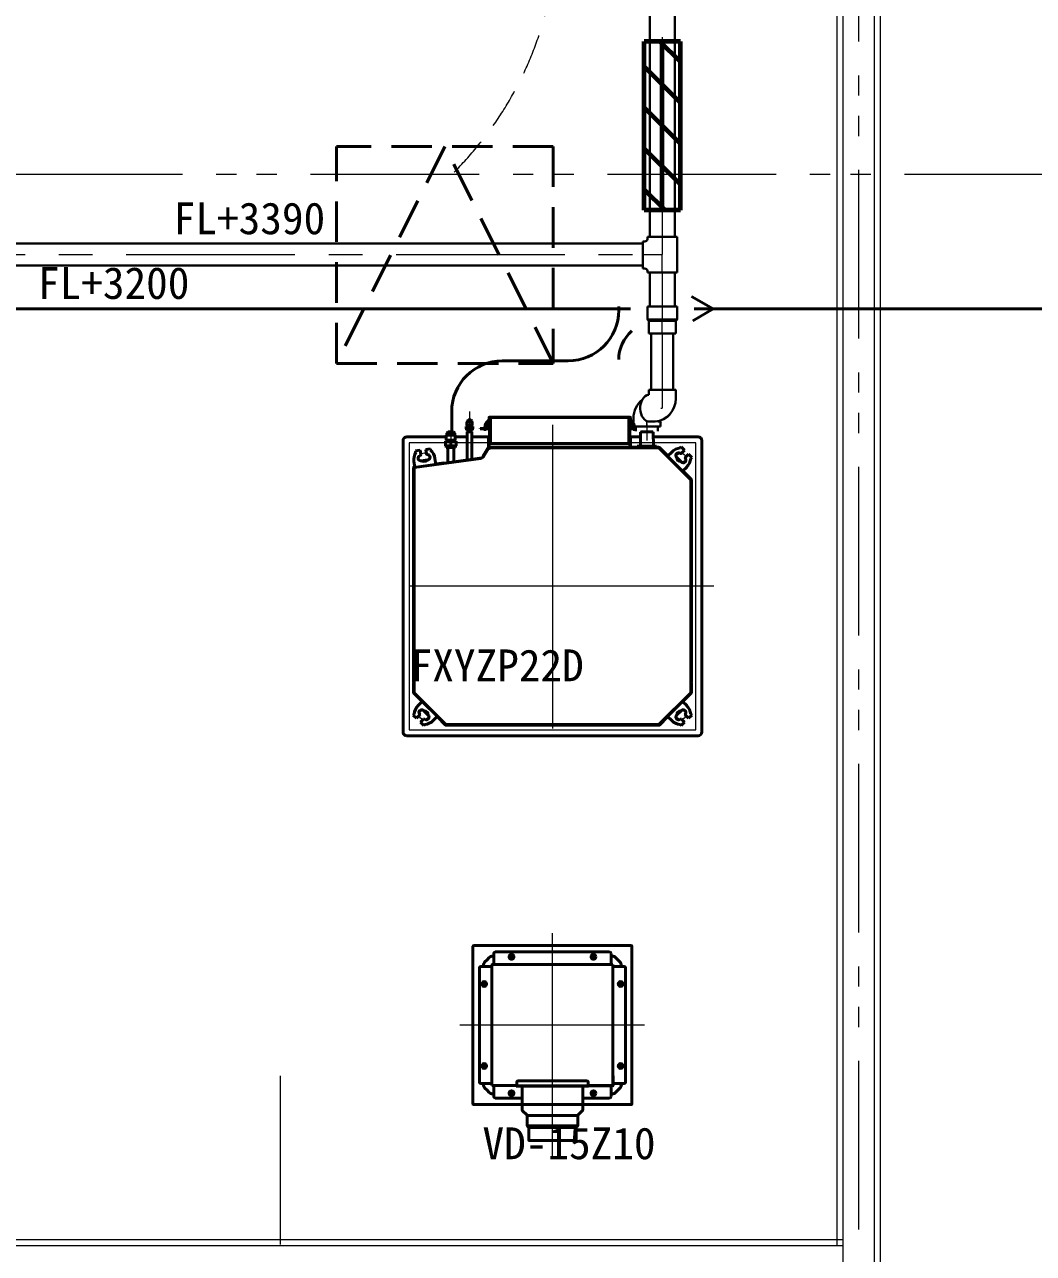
# Model space of a CAD drawing. Units: millimetres at full size. Extents: x -22551 to 92397, y -19340 to 14894.
# Drawn here: x -16369 to -14276, y -3469 to -921 of the extents above; entities that cross this region are included whole.
import ezdxf
from ezdxf.enums import TextEntityAlignment as Align

# ---------------------------------------------------------------- set-up
doc = ezdxf.new("R2010")
doc.units = ezdxf.units.MM
doc.header["$LTSCALE"] = 70
for name, pattern in [('CHAIN1', [8, 5, -1, 1, -1]), ('CHAIN2', [12, 9, -1, 1, -1]), ('DASHED1', [1.8, 1.2, -0.6]), ('DASHED2', [3, 2, -1]), ('DOUBLE_CHAIN1', [8.8, 5, -1, 0.6, -0.6, 0.6, -1]), ('DOUBLE_CHAIN2', [12.8, 9, -1, 0.6, -0.6, 0.6, -1])]:
    doc.linetypes.add(name, pattern=pattern)
for name, color, linetype, lineweight in [('1-6_配管－冷媒：冷媒配管用銅管', 5, 'Continuous', 40), ('2-0_通芯', 7, 'Continuous', 15), ('3-F_スリーブ', 1, 'Continuous', 60), ('7-C_配管－ドレン５：耐火二層管', 2, 'Continuous', 30), ('9-0_無題1', 5, 'Continuous', 40), ('9-1_無題2', 5, 'DASHED1', 40)]:
    doc.layers.add(name, color=color, linetype=linetype, lineweight=lineweight)
doc.styles.add('ＭＳ ゴシック', font='')
doc.styles.get('ＭＳ ゴシック').set_extended_font_data('MS Gothic')

# ---------------------------------------------------------------- blocks, each defined once
blk = doc.blocks.new('グループ部品-55')
at = {"layer": '9-1_無題2'}
for p, q in [((-15721.55, -1623.56), (-15721.55, -1173.56)), ((-15271.55, -1173.56), (-15721.55, -1173.56)), ((-15271.55, -1173.56), (-15271.55, -1623.56)), ((-15721.55, -1623.56), (-15271.55, -1623.56))]:
    blk.add_line(p, q, dxfattribs=at)
blk = doc.blocks.new('グループ部品-56')
at = {"layer": '9-1_無題2'}
for p, q in [((-15496.55, -1173.56), (-15721.55, -1623.56)), ((-15271.55, -1623.56), (-15496.55, -1173.56))]:
    blk.add_line(p, q, dxfattribs=at)
blk.add_blockref('グループ部品-55', (0, 0), dxfattribs=at)
blk = doc.blocks.new('グループ部品-57')
at = {"layer": '9-0_無題1', "color": 4, "linetype": 'CHAIN1', "lineweight": 9}
for p, q in [((-15445.39, -1723.2), (-15445.39, -1758.2)), ((-15484.39, -1748.2), (-15484.39, -1783.2)), ((-15077.39, -1748.2), (-15077.39, -1783.2))]:
    blk.add_line(p, q, dxfattribs=at)
at = {"layer": '9-0_無題1'}
for p, q in [((-15452.39, -1754.43), (-15452.39, -1758.97)), ((-15450.94, -1744.7), (-15450.94, -1751.7)), ((-15439.84, -1744.7), (-15450.94, -1744.7)), ((-15439.84, -1751.7), (-15450.94, -1751.7)), ((-15446.95, -1753.7), (-15450.83, -1753.7)), ((-15448.14, -1740.7), (-15449.89, -1742.45)), ((-15440.89, -1742.45), (-15449.89, -1742.45)), ((-15449.89, -1742.45), (-15449.89, -1744.7)), ((-15449.89, -1751.7), (-15449.89, -1753.7)), ((-15442.64, -1740.7), (-15448.14, -1740.7)), ((-15445.39, -1754.43), (-15446.95, -1753.7)), ((-15445.39, -1754.43), (-15445.39, -1758.97)), ((-15439.95, -1753.7), (-15443.83, -1753.7)), ((-15440.89, -1742.45), (-15442.64, -1740.7)), ((-15440.89, -1744.7), (-15440.89, -1742.45)), ((-15440.89, -1753.7), (-15440.89, -1751.7)), ((-15438.39, -1754.43), (-15439.95, -1753.7)), ((-15439.84, -1751.7), (-15439.84, -1744.7)), ((-15438.39, -1754.43), (-15438.39, -1758.97)), ((-15423.39, -1758.3), (-15413.09, -1758.3)), ((-15423.39, -1758.9), (-15423.39, -1758.3)), ((-15413.6, -1757.7), (-15413.6, -1754.3)), ((-15413.6, -1754.3), (-15407.69, -1754.3)), ((-15412.99, -1754.3), (-15412.99, -1751.43)), ((-15412.99, -1758.31), (-15404, -1758.31)), ((-15411.06, -1746.77), (-15405.87, -1741.58)), ((-15408.3, -1756.3), (-15408.3, -1754.3)), ((-15408.3, -1757.7), (-15408.3, -1756.3)), ((-15407.69, -1744.64), (-15407.69, -1755.1)), ((-15407.69, -1757.1), (-15407.69, -1755.1)), ((-15407.09, -1757.1), (-15407.69, -1757.1)), ((-15407.09, -1744.64), (-15407.09, -1755.1)), ((-15407.09, -1755.1), (-15407.09, -1757.1)), ((-15407.09, -1757.1), (-15407.09, -1757.7)), ((-15406.39, -1742.95), (-15405.44, -1742)), ((-15404.99, -1739.46), (-15404.99, -1735.7)), ((-15112.39, -1735.1), (-15404.39, -1735.1)), ((-15404.39, -1735.7), (-15404.39, -1757.7)), ((-15112.39, -1735.7), (-15404.39, -1735.7)), ((-15404.39, -1739.3), (-15404, -1739.3)), ((-15404.39, -1739.3), (-15404.39, -1739.3)), ((-15404, -1754.7), (-15404.39, -1754.7)), ((-15404.39, -1754.7), (-15404.39, -1754.7)), ((-15404, -1778.6), (-15404, -1735.7)), ((-15403.39, -1788.9), (-15403.39, -1735.7)), ((-15402.19, -1789.5), (-15402.19, -1737.7)), ((-15114.59, -1790.1), (-15114.59, -1737.7)), ((-15112.78, -1735.7), (-15112.78, -1797.2)), ((-15112.39, -1757.7), (-15112.39, -1735.7)), ((-15111.79, -1735.7), (-15111.79, -1739.46)), ((-15111.78, -1758.31), (-15103.78, -1758.31)), ((-15110.39, -1742.95), (-15111.33, -1742)), ((-15109.97, -1742.52), (-15110.91, -1741.58)), ((-15109.97, -1742.52), (-15108.21, -1744.28)), ((-15109.69, -1755.1), (-15109.69, -1744.64)), ((-15109.69, -1757.1), (-15109.69, -1755.1)), ((-15109.09, -1757.1), (-15109.69, -1757.1)), ((-15109.69, -1757.7), (-15109.69, -1757.1)), ((-15109.09, -1755.1), (-15109.09, -1744.64)), ((-15109.09, -1755.1), (-15109.09, -1757.1)), ((-15109.09, -1757.1), (-15109.09, -1757.7)), ((-15109.08, -1754.3), (-15103.18, -1754.3)), ((-15109.08, -1756.3), (-15109.08, -1754.3)), ((-15109.08, -1757.7), (-15109.08, -1756.3)), ((-15108.48, -1754.3), (-15108.48, -1756.3)), ((-15108.48, -1756.3), (-15108.48, -1757.7)), ((-15105.72, -1746.77), (-15108.21, -1744.28)), ((-15103.79, -1751.43), (-15103.79, -1754.3)), ((-15103.18, -1754.3), (-15103.18, -1757.7)), ((-15583.39, -1783.7), (-15583.39, -2387.7)), ((-15493.64, -1775.7), (-15575.39, -1775.7)), ((-15475.14, -1772.2), (-15493.64, -1772.2)), ((-15493.64, -1772.2), (-15493.64, -1782.7)), ((-15475.14, -1782.7), (-15493.64, -1782.7)), ((-15489.89, -1765.7), (-15492.64, -1768.45)), ((-15476.14, -1768.45), (-15492.64, -1768.45)), ((-15492.64, -1768.45), (-15492.64, -1772.2)), ((-15492.64, -1782.7), (-15492.64, -1784.7)), ((-15478.89, -1765.7), (-15489.89, -1765.7)), ((-15476.14, -1768.45), (-15478.89, -1765.7)), ((-15476.14, -1772.2), (-15476.14, -1768.45)), ((-15476.14, -1784.7), (-15476.14, -1782.7)), ((-15475.14, -1782.7), (-15475.14, -1772.2)), ((-15450.14, -1775.7), (-15475.14, -1775.7)), ((-15452.39, -1758.97), (-15450.83, -1759.7)), ((-15451.74, -1759.7), (-15451.74, -1761.7)), ((-15439.04, -1761.7), (-15451.74, -1761.7)), ((-15450.83, -1759.7), (-15446.95, -1759.7)), ((-15448.56, -1763.7), (-15450.14, -1765.7)), ((-15440.64, -1765.7), (-15450.14, -1765.7)), ((-15450.14, -1765.7), (-15450.14, -1823.72)), ((-15448.56, -1761.7), (-15448.56, -1763.7)), ((-15442.21, -1763.7), (-15448.56, -1763.7)), ((-15445.39, -1758.97), (-15443.83, -1759.7)), ((-15443.83, -1759.7), (-15439.95, -1759.7)), ((-15442.21, -1763.7), (-15442.21, -1761.7)), ((-15440.64, -1765.7), (-15442.21, -1763.7)), ((-15440.64, -1822.39), (-15440.64, -1765.7)), ((-15403.39, -1775.7), (-15440.64, -1775.7)), ((-15439.04, -1761.7), (-15439.04, -1759.32)), ((-15423.39, -1758.9), (-15415.98, -1758.9)), ((-15414.56, -1758.9), (-15415.98, -1758.9)), ((-15415.59, -1758.9), (-15415.59, -1760.3)), ((-15411.19, -1760.3), (-15415.59, -1760.3)), ((-15414.56, -1758.9), (-15404, -1758.9)), ((-15411.19, -1760.3), (-15411.19, -1758.9)), ((-15405.99, -1777.31), (-15404.99, -1777.31)), ((-15405.99, -1779.31), (-15405.99, -1777.31)), ((-15405.99, -1796.58), (-15405.99, -1779.31)), ((-15404.39, -1777.31), (-15404.99, -1777.31)), ((-15404.99, -1777.31), (-15404.99, -1779.31)), ((-15404.99, -1796.58), (-15404.99, -1779.31)), ((-15404.39, -1779.31), (-15404.39, -1777.31)), ((-15403.39, -1778.6), (-15404.39, -1778.6)), ((-15404.39, -1796.86), (-15404.39, -1779.31)), ((-15404, -1763.5), (-15403.4, -1763.5)), ((-15404, -1770.2), (-15403.4, -1770.2)), ((-15112.78, -1758.9), (-15101.19, -1758.9)), ((-15092.89, -1775.7), (-15112.78, -1775.7)), ((-15112.78, -1777.6), (-15111.79, -1777.6)), ((-15111.79, -1797.1), (-15111.79, -1777.6)), ((-15105.59, -1758.9), (-15105.59, -1760.3)), ((-15105.59, -1760.3), (-15101.19, -1760.3)), ((-15101.19, -1760.3), (-15101.19, -1758.9)), ((-15090.57, -1775.7), (-15092.89, -1775.7)), ((-14971.39, -1775.7), (-15061.89, -1775.7)), ((-14963.39, -2387.7), (-14963.39, -1783.7)), ((-15547.87, -1803.71), (-15557.28, -1805.03)), ((-15556.91, -1807.66), (-15557.28, -1805.03)), ((-15547.87, -1803.71), (-15546.64, -1812.49)), ((-15526.58, -1800.72), (-15535.99, -1802.04)), ((-15534.76, -1810.82), (-15535.99, -1802.04)), ((-15526.21, -1803.35), (-15526.58, -1800.72)), ((-15495.39, -1784.7), (-15484.39, -1784.7)), ((-15495.39, -1784.7), (-15495.39, -1794.7)), ((-15484.39, -1794.7), (-15495.39, -1794.7)), ((-15493.94, -1794.7), (-15493.94, -1797.7)), ((-15474.84, -1797.7), (-15493.94, -1797.7)), ((-15490.74, -1797.7), (-15490.74, -1829.28)), ((-15484.39, -1784.7), (-15484.39, -1794.7)), ((-15484.39, -1784.7), (-15473.39, -1784.7)), ((-15473.39, -1794.7), (-15484.39, -1794.7)), ((-15478.04, -1827.49), (-15478.04, -1797.7)), ((-15474.84, -1797.7), (-15474.84, -1794.7)), ((-15473.39, -1784.7), (-15473.39, -1794.7)), ((-15417.7, -1818.2), (-15405.79, -1798.2)), ((-15416.08, -1813.53), (-15405.99, -1796.58)), ((-15415.44, -1815.58), (-15408.3, -1803.59)), ((-15408.3, -1803.58), (-15408.3, -1803.59)), ((-15405.13, -1797.09), (-15405.79, -1798.2)), ((-15052.43, -1798.2), (-15405.79, -1798.2)), ((-15405.07, -1798.2), (-15404.47, -1797.16)), ((-15403.39, -1789.5), (-15403.39, -1788.9)), ((-15402.79, -1788.9), (-15403.39, -1788.9)), ((-15402.79, -1788.9), (-15402.19, -1788.9)), ((-15402.79, -1788.9), (-15402.79, -1789.5)), ((-15402.79, -1789.5), (-15402.19, -1789.5)), ((-15402.19, -1790.1), (-15402.79, -1790.1)), ((-15402.19, -1790.1), (-15402.19, -1789.5)), ((-15388.59, -1790.1), (-15402.19, -1790.1)), ((-15399.7, -1798.7), (-15052.39, -1798.7)), ((-15388.29, -1790.1), (-15388.59, -1790.1)), ((-15388.29, -1790.1), (-15366.49, -1790.1)), ((-15366.19, -1790.1), (-15366.49, -1790.1)), ((-15150.59, -1790.1), (-15366.19, -1790.1)), ((-15350.89, -1798.2), (-15350.89, -1798.29)), ((-15350.89, -1798.29), (-15350.89, -1798.7)), ((-15347.89, -1798.7), (-15347.89, -1798.2)), ((-15150.29, -1790.1), (-15150.59, -1790.1)), ((-15150.29, -1790.1), (-15128.49, -1790.1)), ((-15128.19, -1790.1), (-15128.49, -1790.1)), ((-15113.99, -1790.1), (-15128.19, -1790.1)), ((-15113.39, -1788.9), (-15114.59, -1788.9)), ((-15113.39, -1788.9), (-15113.39, -1789.5)), ((-15097.39, -1797.1), (-15111.79, -1797.1)), ((-15097.39, -1795.2), (-15057.39, -1795.2)), ((-15097.39, -1798.2), (-15097.39, -1795.2)), ((-15057.39, -1798.2), (-15057.39, -1795.2)), ((-15057.39, -1797.5), (-15052.39, -1797.5)), ((-14986.39, -1864.7), (-15052.39, -1798.7)), ((-14986.07, -1864.32), (-15052.01, -1798.38)), ((-15051.54, -1797.85), (-15034.1, -1815.3)), ((-15034.59, -1815.79), (-15026.04, -1807.23)), ((-15008.25, -1798.64), (-15006.38, -1796.77)), ((-14999.66, -1803.49), (-15006.38, -1796.77)), ((-14999.66, -1803.49), (-15005.93, -1809.76)), ((-15004.89, -1798.2), (-15004.92, -1798.23)), ((-15559.09, -1838.91), (-15560.76, -1827.03)), ((-15560.39, -1839.7), (-15422.64, -1820.37)), ((-15419.34, -1819.3), (-15560.37, -1839.09)), ((-15545.83, -1825.44), (-15531.97, -1823.49)), ((-15515.52, -1832.8), (-15517.18, -1820.91)), ((-15515.6, -1832.2), (-15508.42, -1831.19)), ((-15508.45, -1831), (-15497.8, -1829.5)), ((-15508.34, -1831.79), (-15508.45, -1831)), ((-15497.8, -1829.5), (-15497.69, -1830.3)), ((-15416.76, -1815.45), (-15418.63, -1818.59)), ((-15418.63, -1818.59), (-15418.59, -1818.86)), ((-15418.4, -1818.73), (-15418.63, -1818.59)), ((-15417.1, -1815.25), (-15416.08, -1813.53)), ((-15416.24, -1815.76), (-15417.1, -1815.25)), ((-15015.78, -1818.19), (-15005.88, -1828.09)), ((-14997.45, -1818.24), (-14991.18, -1811.97)), ((-14984.46, -1818.69), (-14991.18, -1811.97)), ((-14986.33, -1820.57), (-14984.46, -1818.69)), ((-15561.59, -1885.7), (-15561.59, -1839.7)), ((-15560.89, -1839.69), (-15560.89, -2306.8)), ((-15559.17, -1838.32), (-15560.55, -1838.51)), ((-15560.39, -2306.7), (-15560.39, -1839.7)), ((-15003.48, -1846.9), (-14994.92, -1838.35)), ((-15002.98, -1846.41), (-14985.54, -1863.85)), ((-15560.99, -1885.7), (-15561.59, -1885.7)), ((-14986.39, -1864.7), (-14986.39, -2306.7)), ((-14985.89, -2306.7), (-14985.89, -1864.74)), ((-14985.79, -1885.7), (-14985.19, -1885.7)), ((-14985.19, -1864.7), (-14985.19, -1885.7)), ((-15560.99, -1886.7), (-15561.59, -1886.7)), ((-15561.59, -1886.7), (-15561.59, -2284.7)), ((-15560.99, -1886.7), (-15560.99, -1886.7)), ((-14985.79, -1886.7), (-14985.79, -1886.7)), ((-14985.79, -1886.7), (-14985.19, -1886.7)), ((-14985.19, -2284.7), (-14985.19, -1886.7)), ((-15560.39, -1990.2), (-15560.99, -1990.2)), ((-15560.99, -2011.2), (-15560.39, -2011.2)), ((-15560.8, -1993.2), (-15560.39, -1993.2)), ((-15560.8, -2008.2), (-15560.39, -2008.2)), ((-15560.39, -2160.2), (-15560.99, -2160.2)), ((-15560.39, -2163.2), (-15560.99, -2163.2)), ((-15560.39, -2178.2), (-15560.99, -2178.2)), ((-15560.99, -2181.2), (-15560.39, -2181.2)), ((-15560.99, -2284.7), (-15561.59, -2284.7)), ((-15561.59, -2306.7), (-15561.59, -2285.7)), ((-15560.99, -2285.7), (-15561.59, -2285.7)), ((-15560.99, -2284.7), (-15560.99, -2284.7)), ((-14985.79, -2284.7), (-14985.79, -2284.7)), ((-14985.79, -2284.7), (-14985.19, -2284.7)), ((-14985.79, -2285.7), (-14985.19, -2285.7)), ((-14985.19, -2285.7), (-14985.19, -2306.7)), ((-15543.79, -2324.99), (-15561.24, -2307.55)), ((-15494.91, -2373.02), (-15560.71, -2307.22)), ((-15494.39, -2372.7), (-15560.39, -2306.7)), ((-14986.39, -2306.7), (-15052.39, -2372.7)), ((-14986.07, -2307.13), (-15051.97, -2373.02)), ((-14985.54, -2307.55), (-15002.98, -2324.99)), ((-15543.37, -2324.57), (-15551.86, -2333.05)), ((-15531, -2353.21), (-15540.9, -2343.31)), ((-15005.88, -2343.31), (-15015.78, -2353.21)), ((-15003.46, -2324.52), (-14994.92, -2333.05)), ((-15560.45, -2350.84), (-15562.32, -2352.71)), ((-15562.32, -2352.71), (-15555.6, -2359.43)), ((-15549.33, -2353.16), (-15555.6, -2359.43)), ((-15547.12, -2367.91), (-15540.85, -2361.64)), ((-15547.12, -2367.91), (-15540.4, -2374.63)), ((-15512.26, -2355.68), (-15520.74, -2364.17)), ((-15495.24, -2373.55), (-15512.68, -2356.11)), ((-15034.1, -2356.11), (-15051.54, -2373.55)), ((-15034.57, -2355.63), (-15026.04, -2364.17)), ((-15006.38, -2374.63), (-14999.66, -2367.91)), ((-15005.93, -2361.64), (-14999.66, -2367.91)), ((-14991.18, -2359.43), (-14997.45, -2353.16)), ((-14991.18, -2359.43), (-14984.46, -2352.71)), ((-14986.33, -2350.84), (-14984.46, -2352.71)), ((-15575.39, -2395.7), (-14971.39, -2395.7)), ((-15538.52, -2372.76), (-15540.4, -2374.63)), ((-15052.39, -2373.2), (-15494.49, -2373.2)), ((-15052.39, -2372.7), (-15494.39, -2372.7)), ((-15052.39, -2373.9), (-15494.39, -2373.9)), ((-15368.89, -2373.3), (-15370.39, -2373.3)), ((-15368.89, -2372.7), (-15368.89, -2373.3)), ((-15365.89, -2373.3), (-15368.89, -2373.3)), ((-15365.89, -2372.7), (-15365.89, -2373.11)), ((-15365.89, -2373.11), (-15365.89, -2373.3)), ((-15350.89, -2372.7), (-15350.89, -2373.11)), ((-15350.89, -2373.3), (-15350.89, -2373.11)), ((-15347.89, -2373.3), (-15347.89, -2372.7)), ((-15198.89, -2372.7), (-15198.89, -2373.3)), ((-15195.89, -2373.3), (-15195.89, -2372.7)), ((-15180.89, -2373.3), (-15180.89, -2372.7)), ((-15177.89, -2373.3), (-15177.89, -2372.7)), ((-15008.25, -2372.76), (-15006.38, -2374.63))]:
    blk.add_line(p, q, dxfattribs=at)
at = {"layer": '9-0_無題1', "color": 7, "linetype": 'CHAIN2', "lineweight": 15}
for p, q in [((-15273.39, -1750.7), (-15273.39, -2420.7)), ((-14938.39, -2085.7), (-15608.39, -2085.7))]:
    blk.add_line(p, q, dxfattribs=at)
at = {"layer": '9-0_無題1', "linetype": 'DASHED2'}
for p, q in [((-15090.91, -1795.2), (-15090.41, -1766.68)), ((-15065.37, -1765.7), (-15089.41, -1765.7)), ((-15063.87, -1795.2), (-15064.37, -1766.68))]:
    blk.add_line(p, q, dxfattribs=at)
at = {"layer": '9-0_無題1', "color": 7, "linetype": 'DOUBLE_CHAIN2', "lineweight": 15}
for p, q in [((-15570.89, -1788.2), (-15570.89, -2383.2)), ((-15570.89, -2383.2), (-14975.89, -2383.2))]:
    blk.add_line(p, q, dxfattribs=at)
at = {"layer": '9-0_無題1', "color": 3, "lineweight": 20}
for p, q in [((-15547.87, -1803.71), (-15557.28, -1805.03)), ((-15556.91, -1807.66), (-15557.28, -1805.03)), ((-15547.87, -1803.71), (-15546.64, -1812.49)), ((-15526.58, -1800.72), (-15535.99, -1802.04)), ((-15534.76, -1810.82), (-15535.99, -1802.04)), ((-15526.21, -1803.35), (-15526.58, -1800.72)), ((-15417.7, -1818.2), (-15405.79, -1798.2)), ((-15052.43, -1798.2), (-15405.79, -1798.2)), ((-15034.59, -1815.79), (-15052.01, -1798.38)), ((-15034.59, -1815.79), (-15026.04, -1807.23)), ((-15008.25, -1798.64), (-15006.38, -1796.77)), ((-14999.66, -1803.49), (-15006.38, -1796.77)), ((-14999.66, -1803.49), (-15005.93, -1809.76)), ((-15004.89, -1798.2), (-15004.92, -1798.23)), ((-15559.09, -1838.91), (-15560.76, -1827.03)), ((-15545.83, -1825.44), (-15531.97, -1823.49)), ((-15515.52, -1832.8), (-15517.18, -1820.91)), ((-15419.34, -1819.3), (-15515.52, -1832.8)), ((-15015.78, -1818.19), (-15005.88, -1828.09)), ((-14997.45, -1818.24), (-14991.18, -1811.97)), ((-14984.46, -1818.69), (-14991.18, -1811.97)), ((-14986.33, -1820.57), (-14984.46, -1818.69)), ((-15560.89, -1839.69), (-15560.89, -2306.8)), ((-15560.37, -1839.09), (-15559.09, -1838.91)), ((-15003.48, -1846.9), (-14994.92, -1838.35)), ((-14986.07, -1864.32), (-15003.48, -1846.9)), ((-14985.89, -2306.7), (-14985.89, -1864.74)), ((-15543.37, -2324.57), (-15560.71, -2307.22)), ((-14986.07, -2307.13), (-15003.46, -2324.52)), ((-15543.37, -2324.57), (-15551.86, -2333.05)), ((-15531, -2353.21), (-15540.9, -2343.31)), ((-15005.88, -2343.31), (-15015.78, -2353.21)), ((-15003.46, -2324.52), (-14994.92, -2333.05)), ((-15560.45, -2350.84), (-15562.32, -2352.71)), ((-15562.32, -2352.71), (-15555.6, -2359.43)), ((-15549.33, -2353.16), (-15555.6, -2359.43)), ((-15547.12, -2367.91), (-15540.85, -2361.64)), ((-15547.12, -2367.91), (-15540.4, -2374.63)), ((-15512.26, -2355.68), (-15520.74, -2364.17)), ((-15494.91, -2373.02), (-15512.26, -2355.68)), ((-15034.57, -2355.63), (-15051.97, -2373.02)), ((-15034.57, -2355.63), (-15026.04, -2364.17)), ((-15006.38, -2374.63), (-14999.66, -2367.91)), ((-15005.93, -2361.64), (-14999.66, -2367.91)), ((-14991.18, -2359.43), (-14997.45, -2353.16)), ((-14991.18, -2359.43), (-14984.46, -2352.71)), ((-14986.33, -2350.84), (-14984.46, -2352.71)), ((-15538.52, -2372.76), (-15540.4, -2374.63)), ((-15052.39, -2373.2), (-15494.49, -2373.2)), ((-15008.25, -2372.76), (-15006.38, -2374.63))]:
    blk.add_line(p, q, dxfattribs=at)
at = {"layer": '9-0_無題1', "color": 7, "linetype": 'DOUBLE_CHAIN2', "lineweight": 15}
blk.add_lwpolyline([(-14975.89, -2383.2), (-14975.89, -1788.2), (-15570.89, -1788.2)], dxfattribs=at)
at = {"layer": '9-0_無題1', "color": 7, "lineweight": 15}
for centre in [(-15539.89, -1819.2), (-15006.89, -1819.2), (-15539.89, -2352.2), (-15006.89, -2352.2)]:
    blk.add_circle(centre, 10, dxfattribs=at)
at = {"layer": '9-0_無題1'}
for centre, radius, start, end in [((-15447.64, -1762.51), 9.36, 109.89845, 120.45462), ((-15440.64, -1762.51), 9.36, 109.89845, 120.45462), ((-15412.99, -1757.7), 0.605, 179.99998, 270), ((-15406.39, -1751.43), 6.6, 134.99998, 179.99998), ((-15407.69, -1757.7), 0.605, 179.99998, 0), ((-15404.69, -1744.64), 3, 134.99998, 179.99998), ((-15404.69, -1744.64), 2.4, 134.99998, 179.99998), ((-15407.99, -1739.46), 3, 315, 0), ((-15407.99, -1739.46), 3.6, 315, 0), ((-15404.39, -1735.7), 0.602, 90, 179.99998), ((-15404.99, -1757.7), 0.605, 270, 0), ((-15400.19, -1737.7), 2, 90, 179.99998), ((-15116.59, -1737.7), 2, 0, 90), ((-15112.39, -1735.7), 0.602, 0, 90), ((-15108.79, -1739.46), 3.6, 179.99998, 224.99998), ((-15111.78, -1757.7), 0.605, 179.99998, 270), ((-15108.79, -1739.46), 3, 179.99998, 224.99998), ((-15112.09, -1744.64), 2.4, 0, 45), ((-15112.09, -1744.64), 3, 0, 45), ((-15109.08, -1757.7), 0.605, 179.99998, 0), ((-15109.08, -1757.7), 0.005, 179.99998, 0), ((-15110.39, -1751.43), 6.6, 0, 45), ((-15103.78, -1757.7), 0.605, 270, 0), ((-15575.39, -1783.7), 8, 90, 179.99998), ((-15450.14, -1750.9), 9.36, 289.89845, 300.45462), ((-15443.14, -1750.9), 9.36, 289.89845, 300.45462), ((-14971.39, -1783.7), 8, 0, 90), ((-15531.05, -1822.86), 30, 149.55611, 187.98932), ((-15546.89, -1825.08), 30, 7.98932, 46.42253), ((-15399.7, -1808.7), 10, 90, 149.23727), ((-15405.99, -1796.58), 0.002, 329.23727, 0), ((-15405.99, -1796.58), 1, 329.23727, 0), ((-15404.99, -1796.86), 0.602, 329.23727, 0), ((-15402.79, -1789.5), 0.602, 179.99998, 270), ((-15402.79, -1789.5), 0.002, 179.99998, 270), ((-15338.09, -1798.1), 0.002, 179.99998, 270), ((-15113.99, -1789.5), 0.602, 270, 0), ((-15111.78, -1797.2), 1, 179.99998, 270), ((-15052.43, -1798.8), 0.6, 45, 90), ((-15052.39, -1798.7), 1.2, 45, 90), ((-15052.39, -1798.7), 0.002, 45, 90), ((-15004.82, -1828.45), 30, 96.56679, 134.99998), ((-15011.89, -1814.31), 5.5, 52.66225, 224.99998), ((-15546.6, -1819.99), 5.5, 105.65158, 277.98932), ((-15548.62, -1812.77), 2, 285.65158, 7.98932), ((-15532.78, -1810.55), 2, 187.98932, 270.32706), ((-15532.73, -1818.05), 5.5, 277.98932, 90.32706), ((-15424.03, -1810.46), 10, 277.98932, 329.23727), ((-15007.35, -1808.34), 2, 232.66225, 315), ((-15001.99, -1824.21), 5.5, 224.99998, 37.33774), ((-14996.03, -1819.66), 2, 134.99998, 217.33774), ((-15016.14, -1817.13), 30, 315, 353.4332), ((-15560.39, -1839.7), 1.2, 97.98932, 179.99998), ((-15560.29, -1839.69), 0.6, 97.98932, 179.99998), ((-14986.39, -1864.7), 0.002, 0, 45), ((-14986.49, -1864.74), 0.6, 0, 45), ((-14986.39, -1864.7), 1.2, 0, 45), ((-15560.39, -2306.7), 1.2, 179.99998, 224.99998), ((-15560.29, -2306.8), 0.6, 179.99998, 224.99998), ((-15560.39, -2306.7), 0.002, 179.99998, 224.99998), ((-14986.39, -2306.7), 0.002, 315, 0), ((-14986.49, -2306.7), 0.602, 315, 0), ((-14986.39, -2306.7), 1.2, 315, 0), ((-15530.64, -2354.27), 30, 134.99998, 173.4332), ((-15544.78, -2347.2), 5.5, 45, 217.33774), ((-15001.99, -2347.2), 5.5, 322.66225, 134.99998), ((-15016.14, -2354.27), 30, 6.56679, 45), ((-15550.75, -2351.74), 2, 315, 37.33774), ((-15539.43, -2363.06), 2, 52.66225, 134.99998), ((-15541.96, -2342.95), 30, 276.56679, 315), ((-15534.88, -2357.1), 5.5, 232.66225, 45), ((-15004.82, -2342.95), 30, 224.99998, 263.4332), ((-15011.89, -2357.1), 5.5, 134.99998, 307.33774), ((-15007.35, -2363.06), 2, 45, 127.33774), ((-14996.03, -2351.74), 2, 142.66225, 224.99998), ((-15575.39, -2387.7), 8, 179.99998, 270), ((-15494.39, -2372.7), 1.2, 224.99998, 270), ((-15494.49, -2372.6), 0.6, 224.99998, 270), ((-15494.39, -2372.7), 0.002, 224.99998, 270), ((-15052.39, -2372.7), 0.002, 270, 314.99998), ((-15052.39, -2372.6), 0.6, 270, 315), ((-15052.39, -2372.7), 1.2, 270, 315), ((-14971.39, -2387.7), 8, 270, 0)]:
    blk.add_arc(centre, radius, start, end, dxfattribs=at)
at = {"layer": '9-0_無題1', "linetype": 'DASHED2'}
for centre, start, end in [((-15089.41, -1766.7), 90, 178.99998), ((-15065.37, -1766.7), 1, 90)]:
    blk.add_arc(centre, 1, start, end, dxfattribs=at)
at = {"layer": '9-0_無題1', "color": 3, "lineweight": 20}
for centre, radius, start, end in [((-15531.05, -1822.86), 30, 149.55615, 187.98927), ((-15546.89, -1825.08), 30, 7.98936, 46.42249), ((-15052.43, -1798.8), 0.6, 45.00002, 89.99994), ((-15004.82, -1828.45), 30, 96.56683, 134.99995), ((-15011.89, -1814.31), 5.5, 52.66225, 224.99998), ((-15546.6, -1819.99), 5.5, 105.65158, 277.98932), ((-15548.62, -1812.77), 2, 285.65161, 7.98929), ((-15532.78, -1810.55), 2, 187.98935, 270.32704), ((-15532.73, -1818.05), 5.5, 277.98932, 90.32706), ((-15424.03, -1810.46), 10, 297.93776, 309.28885), ((-15007.35, -1808.34), 2, 232.66226, 314.99995), ((-15001.99, -1824.21), 5.5, 225, 37.33774), ((-14996.03, -1819.66), 2, 135.00003, 217.33772), ((-15016.14, -1817.13), 30, 315.00003, 353.43315), ((-15560.29, -1839.69), 0.6, 97.98927, 179.99998), ((-14986.49, -1864.74), 0.6, 0.00005, 44.99997), ((-15560.29, -2306.8), 0.6, 180.00005, 224.99997), ((-14986.49, -2306.7), 0.602, 314.99998, 359.99991), ((-15530.64, -2354.27), 30, 135.00003, 173.43315), ((-15544.78, -2347.2), 5.5, 45, 217.33774), ((-15001.99, -2347.2), 5.5, 322.66225, 134.99998), ((-15016.14, -2354.27), 30, 6.56683, 44.99995), ((-15550.75, -2351.74), 2, 315.00003, 37.33772), ((-15539.43, -2363.06), 2, 52.66226, 134.99995), ((-15541.96, -2342.95), 30, 276.56683, 314.99995), ((-15534.88, -2357.1), 5.5, 232.66225, 44.99998), ((-15004.82, -2342.95), 30, 225.00003, 263.43315), ((-15011.89, -2357.1), 5.5, 135, 307.33774), ((-15007.35, -2363.06), 2, 45.00003, 127.33772), ((-14996.03, -2351.74), 2, 142.66226, 224.99995), ((-15494.49, -2372.6), 0.6, 225.00002, 269.99994), ((-15052.39, -2372.6), 0.6, 270.00005, 314.99997)]:
    blk.add_arc(centre, radius, start, end, dxfattribs=at)
blk = doc.blocks.new('グループ部品-58')
at = {"layer": '9-0_無題1', "color": 7, "linetype": 'CHAIN2', "lineweight": 15}
for p, q in [((-15273.39, -3271.52), (-15273.39, -2805.39)), ((-15082.54, -2995.7), (-15465.63, -2995.7))]:
    blk.add_line(p, q, dxfattribs=at)
at = {"layer": '9-0_無題1'}
for p, q in [((-15438.39, -2832.2), (-15438.39, -2995.7)), ((-15438.39, -2832.2), (-15438.39, -2995.7)), ((-15109.89, -2830.7), (-15436.89, -2830.7)), ((-15109.89, -2830.7), (-15436.89, -2830.7)), ((-15394.89, -2852.74), (-15397.24, -2852.74)), ((-15394.89, -2847.2), (-15394.89, -2870.2)), ((-15391.89, -2844.2), (-15273.39, -2844.2)), ((-15360.89, -2855.7), (-15360.89, -2852.7)), ((-15355.89, -2855.7), (-15355.89, -2852.7)), ((-15154.89, -2844.2), (-15273.39, -2844.2)), ((-15190.89, -2855.7), (-15190.89, -2852.7)), ((-15185.89, -2855.7), (-15185.89, -2852.7)), ((-15151.89, -2847.2), (-15151.89, -2870.2)), ((-15151.89, -2852.74), (-15149.54, -2852.74)), ((-15108.39, -2995.7), (-15108.39, -2832.2)), ((-15108.39, -2995.7), (-15108.39, -2832.2)), ((-15424.89, -2995.7), (-15424.89, -2877.2)), ((-15421.89, -2874.2), (-15398.89, -2874.2)), ((-15416.35, -2874.2), (-15416.35, -2871.85)), ((-15413.35, -2864.71), (-15408.82, -2860.27)), ((-15404.38, -2855.74), (-15408.82, -2860.27)), ((-15398.89, -2871.2), (-15398.89, -3121.2)), ((-15147.89, -2870.2), (-15397.89, -2870.2)), ((-15147.89, -3120.6), (-15147.89, -2870.2)), ((-15124.89, -2874.2), (-15147.89, -2874.2)), ((-15142.4, -2855.74), (-15137.96, -2860.27)), ((-15133.43, -2864.71), (-15137.96, -2860.27)), ((-15130.43, -2874.2), (-15130.43, -2871.85)), ((-15121.89, -2995.7), (-15121.89, -2877.2)), ((-15413.39, -2908.2), (-15416.39, -2908.2)), ((-15413.39, -2913.2), (-15416.39, -2913.2)), ((-15133.39, -2908.2), (-15130.39, -2908.2)), ((-15133.39, -2913.2), (-15130.39, -2913.2)), ((-15438.39, -3159.2), (-15438.39, -2995.7)), ((-15438.39, -3159.2), (-15438.39, -2995.7)), ((-15424.89, -2995.7), (-15424.89, -3114.2)), ((-15121.89, -2995.7), (-15121.89, -3114.2)), ((-15108.39, -2995.7), (-15108.39, -3159.2)), ((-15108.39, -2995.7), (-15108.39, -3159.2)), ((-15413.39, -3078.2), (-15416.39, -3078.2)), ((-15413.39, -3083.2), (-15416.39, -3083.2)), ((-15133.39, -3078.2), (-15130.39, -3078.2)), ((-15133.39, -3083.2), (-15130.39, -3083.2)), ((-15147.89, -3101.2), (-15147.29, -3101.2)), ((-15147.29, -3101.2), (-15147.29, -3120.6)), ((-15421.89, -3117.2), (-15398.89, -3117.2)), ((-15416.35, -3117.2), (-15416.35, -3119.55)), ((-15413.35, -3126.69), (-15408.82, -3131.13)), ((-15404.38, -3135.66), (-15408.82, -3131.13)), ((-15398.89, -3121.2), (-15347.39, -3121.2)), ((-15394.89, -3144.2), (-15394.89, -3121.2)), ((-15348.39, -3121.8), (-15348.39, -3122.3)), ((-15348.39, -3121.8), (-15148.49, -3121.8)), ((-15348.39, -3122.3), (-15198.39, -3122.3)), ((-15347.39, -3114.2), (-15347.39, -3121.8)), ((-15344.39, -3111.2), (-15202.39, -3111.2)), ((-15336.39, -3171.25), (-15336.39, -3124.3)), ((-15210.39, -3171.25), (-15210.39, -3124.3)), ((-15199.39, -3114.2), (-15199.39, -3121.8)), ((-15199.39, -3121.2), (-15148.49, -3121.2)), ((-15198.39, -3121.8), (-15198.39, -3122.3)), ((-15151.89, -3144.2), (-15151.89, -3121.2)), ((-15124.89, -3117.2), (-15147.89, -3117.2)), ((-15142.4, -3135.66), (-15137.96, -3131.13)), ((-15133.43, -3126.69), (-15137.96, -3131.13)), ((-15130.43, -3117.2), (-15130.43, -3119.55)), ((-15394.89, -3138.66), (-15397.24, -3138.66)), ((-15391.89, -3147.2), (-15336.39, -3147.2)), ((-15360.89, -3135.7), (-15360.89, -3138.7)), ((-15355.89, -3135.7), (-15355.89, -3138.7)), ((-15154.89, -3147.2), (-15210.39, -3147.2)), ((-15190.89, -3135.7), (-15190.89, -3138.7)), ((-15185.89, -3135.7), (-15185.89, -3138.7)), ((-15151.89, -3138.66), (-15149.54, -3138.66)), ((-15335.36, -3173.73), (-15326.77, -3182.32)), ((-15335.36, -3173.73), (-15326.77, -3182.32)), ((-15325.89, -3183.2), (-15220.89, -3183.2)), ((-15325.89, -3184.44), (-15325.89, -3203.87)), ((-15325.89, -3184.44), (-15325.89, -3203.87)), ((-15220.89, -3184.44), (-15220.89, -3203.87)), ((-15220.89, -3184.44), (-15220.89, -3203.87)), ((-15211.41, -3173.73), (-15220.01, -3182.32)), ((-15211.41, -3173.73), (-15220.01, -3182.32)), ((-15210.39, -3171.25), (-15210.39, -3160.7)), ((-15109.89, -3160.7), (-15210.39, -3160.7)), ((-15220.89, -3204.7), (-15325.89, -3204.7)), ((-15325.3, -3205.29), (-15322.83, -3207.76)), ((-15325.3, -3205.29), (-15322.83, -3207.76)), ((-15322.39, -3208.2), (-15224.39, -3208.2)), ((-15322.39, -3208.82), (-15322.39, -3234.7)), ((-15322.39, -3208.82), (-15322.39, -3234.7)), ((-15224.39, -3208.82), (-15224.39, -3234.7)), ((-15224.39, -3208.82), (-15224.39, -3234.7)), ((-15221.48, -3205.29), (-15223.95, -3207.76)), ((-15221.48, -3205.29), (-15223.95, -3207.76)), ((-15321.89, -3235.2), (-15224.89, -3235.2)), ((-15321.89, -3235.2), (-15224.89, -3235.2))]:
    blk.add_line(p, q, dxfattribs=at)
for points in [[(-15109.89, -3160.7), (-15336.39, -3160.7), (-15436.89, -3160.7)], [(-15336.39, -3171.25), (-15336.39, -3160.7), (-15436.89, -3160.7)]]:
    blk.add_lwpolyline(points, dxfattribs=at)
for centre in [(-15358.39, -2854.2), (-15188.39, -2854.2), (-15414.89, -2910.7), (-15131.89, -2910.7), (-15414.89, -3080.7), (-15131.89, -3080.7), (-15358.39, -3137.2), (-15188.39, -3137.2)]:
    blk.add_circle(centre, 5, dxfattribs=at)
for centre, radius, start, end in [((-15436.89, -2832.2), 1.5, 90, 180), ((-15436.89, -2832.2), 1.5, 90, 180), ((-15397.24, -2862.74), 10, 90, 135.55649), ((-15391.89, -2847.2), 3, 90, 180), ((-15358.39, -2852.7), 2.5, 0, 180.00007), ((-15188.39, -2852.7), 2.5, 359.99993, 180), ((-15154.89, -2847.2), 3, 0, 90), ((-15149.54, -2862.74), 10, 44.44351, 90), ((-15109.89, -2832.2), 1.5, 0, 90), ((-15109.89, -2832.2), 1.5, 0, 90), ((-15421.89, -2877.2), 3, 90, 180), ((-15406.35, -2871.85), 10, 134.44351, 180), ((-15397.89, -2871.2), 1, 90, 180), ((-15358.39, -2855.7), 2.5, 180.00007, 0), ((-15188.39, -2855.7), 2.5, 180, 359.99993), ((-15140.43, -2871.85), 10, 0, 45.55649), ((-15124.89, -2877.2), 3, 0, 90), ((-15416.39, -2910.7), 2.5, 89.99993, 270), ((-15413.39, -2910.7), 2.5, 270, 89.99993), ((-15133.39, -2910.7), 2.5, 90.00007, 270), ((-15130.39, -2910.7), 2.5, 270, 90.00007), ((-15416.39, -3080.7), 2.5, 90, 270.00007), ((-15413.39, -3080.7), 2.5, 270.00007, 90), ((-15133.39, -3080.7), 2.5, 90, 269.99993), ((-15130.39, -3080.7), 2.5, 269.99993, 90), ((-15421.89, -3114.2), 3, 180, 270), ((-15406.35, -3119.55), 10, 180, 225.55649), ((-15358.39, -3135.7), 2.5, 0, 179.99993), ((-15344.39, -3114.2), 3, 90, 180), ((-15338.39, -3124.3), 2, 0, 90), ((-15208.39, -3124.3), 2, 90, 180), ((-15202.39, -3114.2), 3, 0, 90), ((-15188.39, -3135.7), 2.5, 0.00007, 180), ((-15148.89, -3120.2), 1, 270, 0), ((-15148.49, -3120.6), 0.6, 270, 0), ((-15148.49, -3120.6), 1.2, 270, 0), ((-15140.43, -3119.55), 10, 314.44351, 0), ((-15124.89, -3114.2), 3, 270, 0), ((-15436.89, -3159.2), 1.5, 180, 270), ((-15436.89, -3159.2), 1.5, 180, 270), ((-15397.24, -3128.66), 10, 224.44351, 270), ((-15391.89, -3144.2), 3, 180, 270), ((-15358.39, -3138.7), 2.5, 179.99993, 0), ((-15188.39, -3138.7), 2.5, 180, 0.00007), ((-15154.89, -3144.2), 3, 270, 0), ((-15149.54, -3128.66), 10, 270, 315.55649), ((-15109.89, -3159.2), 1.5, 270, 0), ((-15109.89, -3159.2), 1.5, 270, 0), ((-15332.89, -3171.25), 3.5, 180, 225), ((-15332.89, -3171.25), 3.5, 180, 225), ((-15328.89, -3184.44), 3, 0, 45), ((-15328.89, -3184.44), 3, 0, 45), ((-15217.89, -3184.44), 3, 135, 180), ((-15217.89, -3184.44), 3, 135, 180), ((-15213.89, -3171.25), 3.5, 315, 0), ((-15213.89, -3171.25), 3.5, 315, 0), ((-15323.89, -3203.87), 2, 180, 225), ((-15323.89, -3203.87), 2, 180, 225), ((-15323.89, -3208.82), 1.5, 0, 45), ((-15323.89, -3208.82), 1.5, 0, 45), ((-15222.89, -3208.82), 1.5, 135, 180), ((-15222.89, -3208.82), 1.5, 135, 180), ((-15222.89, -3203.87), 2, 315, 0), ((-15222.89, -3203.87), 2, 315, 0), ((-15321.89, -3234.7), 0.5, 180, 270), ((-15321.89, -3234.7), 0.5, 180, 270), ((-15224.89, -3234.7), 0.5, 270, 0), ((-15224.89, -3234.7), 0.5, 270, 0)]:
    blk.add_arc(centre, radius, start, end, dxfattribs=at)
blk = doc.blocks.new('グループ部品-125')
at = {"layer": '2-0_通芯', "linetype": 'DOUBLE_CHAIN1'}
for p, q in [((-14638.39, 8017.87), (-14638.39, -7111.67)), ((-22551.09, -1230.7), (23861.61, -1230.7)), ((-15838.39, -3100.91), (-15838.39, -6475.7))]:
    blk.add_line(p, q, dxfattribs=at)
at = {"layer": '2-0_通芯'}
for p, q in [((-14605.89, -639.7), (-14605.89, -3795.7)), ((-14593.39, -639.7), (-14593.39, -3795.7)), ((-14683.39, -709.7), (-14683.39, -3453.2)), ((-14670.89, -709.7), (-14670.89, -3795.7)), ((-17723.39, -3440.7), (-14670.89, -3440.7)), ((-17723.39, -3453.2), (-14670.89, -3453.2))]:
    blk.add_line(p, q, dxfattribs=at)
at = {"layer": '2-0_通芯', "linetype": 'DASHED1'}
blk.add_arc((-15992.59, -710.75), 729.2, 314.98293, 359.92553, dxfattribs=at)

msp = doc.modelspace()

# ---------------------------------------------------------------- linework, layer by layer
at = {"layer": '1-6_配管－冷媒：冷媒配管用銅管'}
for p, q in [((-15144.59, -1510.53), (-16696.83, -1510.53)), ((-15111.52, -1510.53), (-15188.31, -1510.53)), ((-15135.81, -1513.25), (-15135.81, -1505.53)), ((-14982.19, -1534.96), (-14939.88, -1510.53)), ((-13114.69, -1510.53), (-14979.52, -1510.53)), ((-15377.42, -1618.25), (-15240.81, -1618.25)), ((-15482.42, -1723.25), (-15482.42, -1765.7))]:
    msp.add_line(p, q, dxfattribs=at)
msp.add_lwpolyline([(-14984.77, -1484.62), (-14939.88, -1510.53), (-14887.38, -1510.53)], dxfattribs=at)
for centre, radius, start, end in [((-15240.81, -1513.25), 105, 270, 0), ((-15057.06, -1615.53), 78.75, 130.79915, 180), ((-15377.42, -1723.25), 105, 90, 180)]:
    msp.add_arc(centre, radius, start, end, dxfattribs=at)
at = {"layer": '3-F_スリーブ'}
for p, q in [((-15083.02, -1305.7), (-15083.02, -955.7)), ((-15008.02, -955.7), (-15083.02, -955.7)), ((-15008.02, -998.13), (-15050.44, -955.7)), ((-15008.02, -1305.7), (-15008.02, -955.7)), ((-15008.02, -1082.98), (-15083.02, -1007.98)), ((-15008.02, -1167.83), (-15083.02, -1092.83)), ((-15008.02, -1252.69), (-15083.02, -1177.69)), ((-15083.02, -1262.54), (-15039.86, -1305.7)), ((-15008.02, -1305.7), (-15083.02, -1305.7))]:
    msp.add_line(p, q, dxfattribs=at)
at = {"layer": '3-F_スリーブ', "linetype": 'CHAIN1'}
msp.add_line((-15045.52, -1305.7), (-15045.52, -955.7), dxfattribs=at)
at = {"layer": '7-C_配管－ドレン５：耐火二層管'}
for p, q in [((-15071.27, 593.41), (-15071.27, -1360.78)), ((-15019.77, -1360.78), (-15019.77, 593.41)), ((-15085.52, -1375.03), (-16717.58, -1375.03)), ((-15081.52, -1370.6), (-15085.52, -1370.6)), ((-15085.52, -1426.58), (-15085.52, -1370.6)), ((-15014.52, -1360.78), (-15076.52, -1360.78)), ((-15076.52, -1360.78), (-15076.52, -1365.6)), ((-15014.52, -1360.78), (-15014.52, -1434.78)), ((-16717.58, -1420.53), (-15085.52, -1420.53)), ((-15081.52, -1426.58), (-15085.52, -1426.58)), ((-15076.52, -1431.58), (-15076.52, -1434.78)), ((-15014.52, -1434.78), (-15076.52, -1434.78)), ((-15071.27, -1434.78), (-15071.27, -1505.29)), ((-15019.77, -1505.29), (-15019.77, -1434.78)), ((-15076.52, -1505.29), (-15014.52, -1505.29)), ((-15014.52, -1532.29), (-15076.52, -1532.29)), ((-15073.52, -1535.29), (-15073.52, -1561.29)), ((-15073.52, -1535.29), (-15017.52, -1535.29)), ((-15017.52, -1535.29), (-15017.52, -1561.29)), ((-15073.52, -1561.29), (-15017.52, -1561.29)), ((-15068.27, -1561.29), (-15068.27, -1679.36)), ((-15022.77, -1679.36), (-15022.77, -1561.29)), ((-15073.46, -1688.53), (-15073.52, -1678.6)), ((-15105.39, -1736.74), (-15105.39, -1754.11)), ((-15049.39, -1754.11), (-15105.39, -1754.11)), ((-15100.14, -1753.36), (-15100.14, -1763.97)), ((-15059.93, -1744.3), (-15071.68, -1744.3)), ((-15054.64, -1763.97), (-15054.64, -1753.36)), ((-15051.23, -1744.3), (-15048.37, -1744.3)), ((-15049.39, -1749.44), (-15049.39, -1754.11))]:
    msp.add_line(p, q, dxfattribs=at)
at = {"layer": '7-C_配管－ドレン５：耐火二層管', "color": 7, "linetype": 'CHAIN1', "lineweight": 15}
for p, q in [((-15045.52, 593.41), (-15045.52, -1360.78)), ((-15045.52, -1360.78), (-15045.52, -1397.78)), ((-16717.58, -1397.78), (-15085.52, -1397.78)), ((-15085.52, -1397.78), (-15045.52, -1397.78)), ((-15045.52, -1434.78), (-15045.52, -1397.78)), ((-15045.52, -1434.78), (-15045.52, -1505.29)), ((-15045.52, -1505.29), (-15045.52, -1533.29)), ((-15045.52, -1561.29), (-15045.52, -1533.29)), ((-15045.52, -1561.29), (-15045.52, -1679.36)), ((-15045.52, -1679.36), (-15045.52, -1716.36)), ((-15048.57, -1716.36), (-15045.52, -1716.36)), ((-15077.39, -1753.36), (-15077.39, -1743.11)), ((-15077.39, -1753.36), (-15077.39, -1763.97))]:
    msp.add_line(p, q, dxfattribs=at)
at = {"layer": '7-C_配管－ドレン５：耐火二層管'}
for points in [[(-15076.52, -1505.29), (-15076.52, -1532.29), (-15073.52, -1535.29)], [(-15014.52, -1505.29), (-15014.52, -1532.29), (-15017.52, -1535.29)], [(-15017.52, -1695.97), (-15017.52, -1678.6), (-15073.52, -1678.6)]]:
    msp.add_lwpolyline(points, dxfattribs=at)
for centre, radius, start, end in [((-15081.52, -1365.6), 5, 270, 0), ((-15081.52, -1431.58), 5, 0, 90), ((-15056.48, -1737.05), 48.91, 128.78807, 179.63642), ((-15065.57, -1696.57), 48.05, 276.73336, 0.71983), ((-15048.57, -1716.36), 22.75, 290.10283, 331.2452), ((-15036.53, -1749.31), 12.86, 157.07425, 180.60356)]:
    msp.add_arc(centre, radius, start, end, dxfattribs=at)
for centre, major_axis, start_param, end_param in [((-15071.68, -1716.36), (0, 27.94), 0.0901831, 3.1415927), ((-15051.23, -1716.36), (0, -27.94), 6.0579752, 6.2831853)]:
    msp.add_ellipse(centre, major_axis=major_axis, ratio=0.707107, start_param=start_param, end_param=end_param, dxfattribs=at)

# ---------------------------------------------------------------- block references
at = {"layer": '2-0_通芯'}
msp.add_blockref('グループ部品-125', (0, 0), dxfattribs=at)
at = {"layer": '9-0_無題1'}
for name in ['グループ部品-57', 'グループ部品-58']:
    msp.add_blockref(name, (0, 0), dxfattribs=at)
at = {"layer": '9-1_無題2'}
msp.add_blockref('グループ部品-56', (0, 0), dxfattribs=at)

# ---------------------------------------------------------------- texts
at = {"layer": '1-6_配管－冷媒：冷媒配管用銅管', "color": 1, "style": 'ＭＳ ゴシック'}
msp.add_text('FL+3200', height=65.98, dxfattribs=at).set_placement((-16340.78, -1509.53), align=Align.BOTTOM_LEFT)
at = {"layer": '7-C_配管－ドレン５：耐火二層管', "color": 1, "style": 'ＭＳ ゴシック'}
msp.add_text('FL+3390', height=65.98, dxfattribs=at).set_placement((-16059.05, -1375.28), align=Align.BOTTOM_LEFT)
at = {"layer": '9-0_無題1', "color": 7, "style": 'ＭＳ ゴシック'}
for s, p in [('FXYZP22D', (-15567.58, -2302.51)), ('VD-15Z10', (-15418.52, -3293.86))]:
    msp.add_text(s, height=65.98, dxfattribs=at).set_placement(p, align=Align.BOTTOM_LEFT)

doc.saveas('drawing.dxf')
